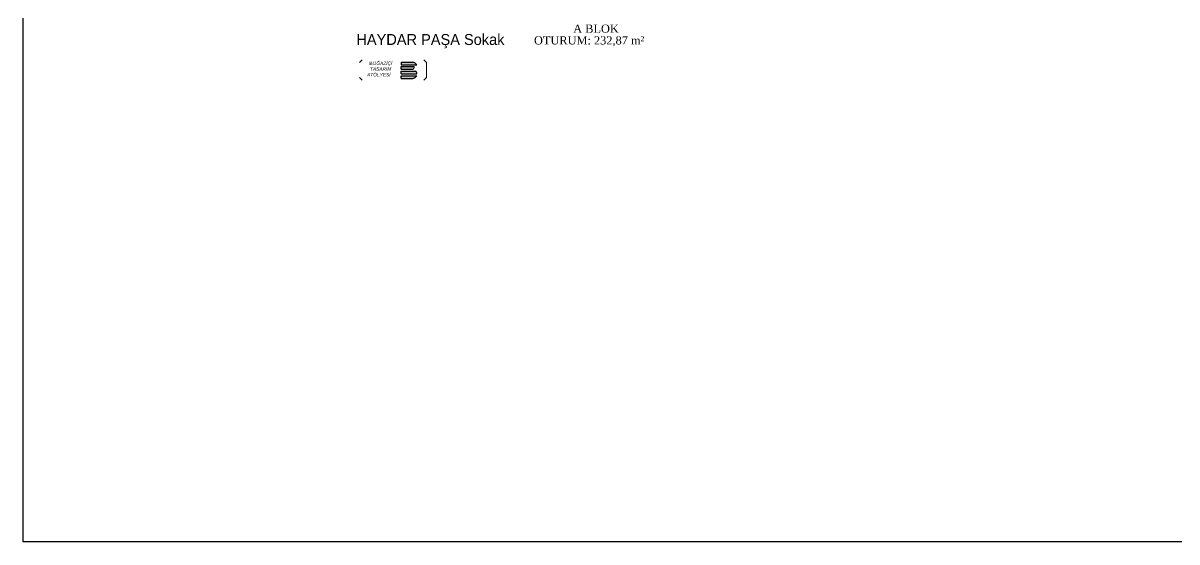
# Model space of a CAD drawing. Header units: centimetres. Extents: x 562865 to 1310255, y -148070 to 32737.
# Drawn here: x 587664 to 591902, y -7427 to -5522 of the extents above; entities that cross this region are included whole.
import ezdxf
from ezdxf.enums import TextEntityAlignment as Align

# ---------------------------------------------------------------- set-up
doc = ezdxf.new("R2010")
doc.units = ezdxf.units.CM
doc.header["$LTSCALE"] = 2.5
doc.layers.get('0').update_dxf_attribs({"color": 86})
for name, color, linetype, lineweight in [('_grns-03_Arka', 33, 'Continuous', 0), ('DUVAR', 4, 'Continuous', 30), ('iç ölçü', 106, 'Continuous', 18), ('Z_YOL_ADI', 7, 'Continuous', 0)]:
    doc.layers.add(name, color=color, linetype=linetype, lineweight=lineweight)
doc.layers.add('mahal', color=7, linetype='Continuous')
doc.styles.add('autodim', font='times.ttf')
doc.styles.add('PINAR', font='comic.ttf')

# ---------------------------------------------------------------- blocks, each defined once
blk = doc.blocks.new('A$C1BDB261E')
at = {"layer": 'DUVAR'}
h = blk.add_hatch(color=41, dxfattribs=at)
h.dxf.hatch_style = 1
h.paths.add_polyline_path([(195.7, 57.1), (210.2, 57.1, 0.202686), (195.7, 66.8), (153.1, 66.8), (153.1, 57.1)])
h.paths.add_polyline_path([(153.1, 50.6), (153.1, 40.9), (195.7, 40.9, 0.299894), (200.5, 50.6), (195.7, 50.6)])
h.paths.add_polyline_path([(210.7, 24.4, 0.299894), (205.8, 34.1), (201, 34.1), (153.1, 34.1), (153.1, 24.4)])
h.paths.add_polyline_path([(195.7, 6.7, 0.202686), (210.2, 16.4), (195.7, 16.4), (153.1, 16.4), (153.1, 6.7)])
at = {"layer": '_grns-03_Arka'}
for p, q in [((0, 65), (10, 75)), ((245.7, 65), (235.7, 75)), ((245.7, 65), (245.7, 10)), ((10, 0), (0, 10)), ((235.7, 0), (245.7, 10))]:
    blk.add_line(p, q, dxfattribs=at)
at = {"layer": 'DUVAR', "color": 41}
for p, q in [((153.1, 66.8), (153.1, 57.1)), ((153.1, 66.8), (195.7, 66.8)), ((153.1, 57.1), (195.7, 57.1)), ((153.1, 40.9), (153.1, 50.6)), ((153.1, 50.6), (195.7, 50.6)), ((195.7, 57.1), (210.2, 57.1)), ((195.7, 50.6), (200.5, 50.6)), ((153.1, 40.9), (195.7, 40.9)), ((153.1, 24.4), (153.1, 34.1)), ((153.1, 34.1), (201, 34.1)), ((153.1, 24.4), (210.7, 24.4)), ((153.1, 6.7), (153.1, 16.4)), ((153.1, 16.4), (195.7, 16.4)), ((153.1, 6.7), (195.7, 6.7)), ((195.7, 16.4), (210.2, 16.4)), ((201, 34.1), (205.8, 34.1))]:
    blk.add_line(p, q, dxfattribs=at)
for centre, radius, start, end in [((191.5, 44.7), 22.4, 33.3943, 79.2256), ((190.8, 49.4), 9.84, 300.0476, 6.8223), ((191.5, 28.7), 22.4, 280.7744, 326.6057), ((200.9, 25.6), 9.84, 353.1777, 59.9524)]:
    blk.add_arc(centre, radius, start, end, dxfattribs=at)
at = {"insert": (22.8, 69.1), "char_height": 12.589, "width": 119.549, "attachment_point": 1, "style": 'autodim'}
blk.add_mtext('\\pi12.452;BO{\\fArial|b0|i1|c162|p34;ĞAZİÇİ \\P\\pi15.789;TASARIM \\P\\pi5.1217;ATÖLYESİ}', dxfattribs=at)

msp = doc.modelspace()

# ---------------------------------------------------------------- linework, layer by layer
at = {"layer": 'DUVAR'}
msp.add_lwpolyline([(587664.4, 7806.8), (596443.3, 7806.8), (596443.3, -7426.9), (587664.4, -7426.9)], close=True, dxfattribs=at)

# ---------------------------------------------------------------- block references
at = {"layer": 'iç ölçü'}
msp.add_blockref('A$C1BDB261E', (588900.1, -5732.3), dxfattribs=at)

# ---------------------------------------------------------------- texts
at = {"layer": 'mahal', "style": 'autodim'}
for s, p in [('A BLOK', (589768.7, -5557.6)), ('OTURUM: 232,87 m²', (589743.5, -5600.6))]:
    msp.add_text(s, height=30, dxfattribs=at).set_placement(p, align=Align.CENTER)
at = {"layer": 'Z_YOL_ADI', "style": 'PINAR'}
msp.add_text('HAYDAR PAŞA Sokak', height=40, dxfattribs=at).set_placement((588888.5, -5602.4))

doc.saveas('drawing.dxf')
